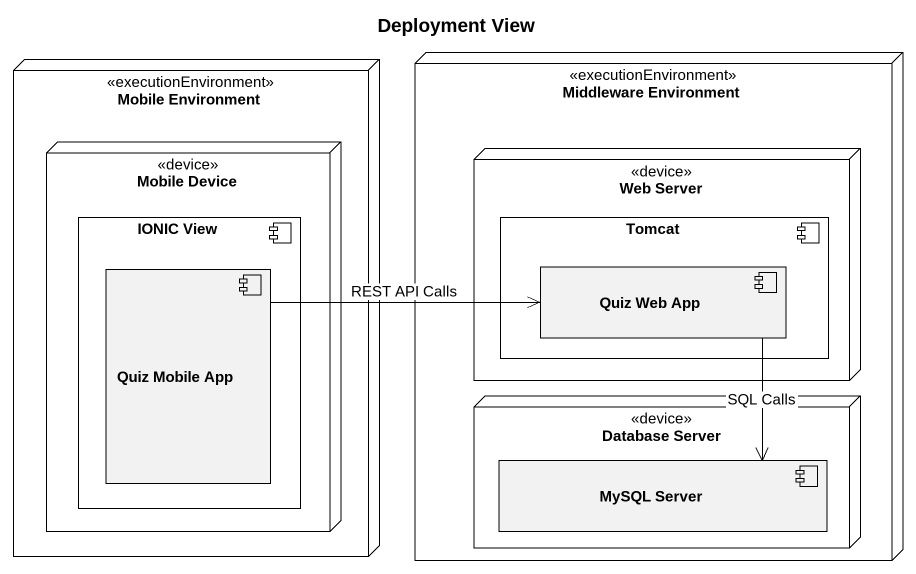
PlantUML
@startuml
title Deployment View
node "Mobile Environment" as Mobile_Environment <<executionEnvironment>> {
  node "Mobile Device" as Mobile_Device <<device>> {
    component "IONIC View" as IONIC_View {
      component "Quiz Mobile App" as Quiz_Mobile_App
    }
  }
}
node "Middleware Environment" as Middleware_Environment <<executionEnvironment>> {
  node "Web Server" as Web_Server <<device>> {
    component Tomcat {
      component "Quiz Web App" as Quiz_Web_App
    }
  }
  node "Database Server" as Database_Server <<device>> {
    component "MySQL Server" as MySQL_Server
  }
}
Quiz_Mobile_App -right-> Quiz_Web_App : REST API Calls
Quiz_Web_App --> MySQL_Server : SQL Calls
@enduml
